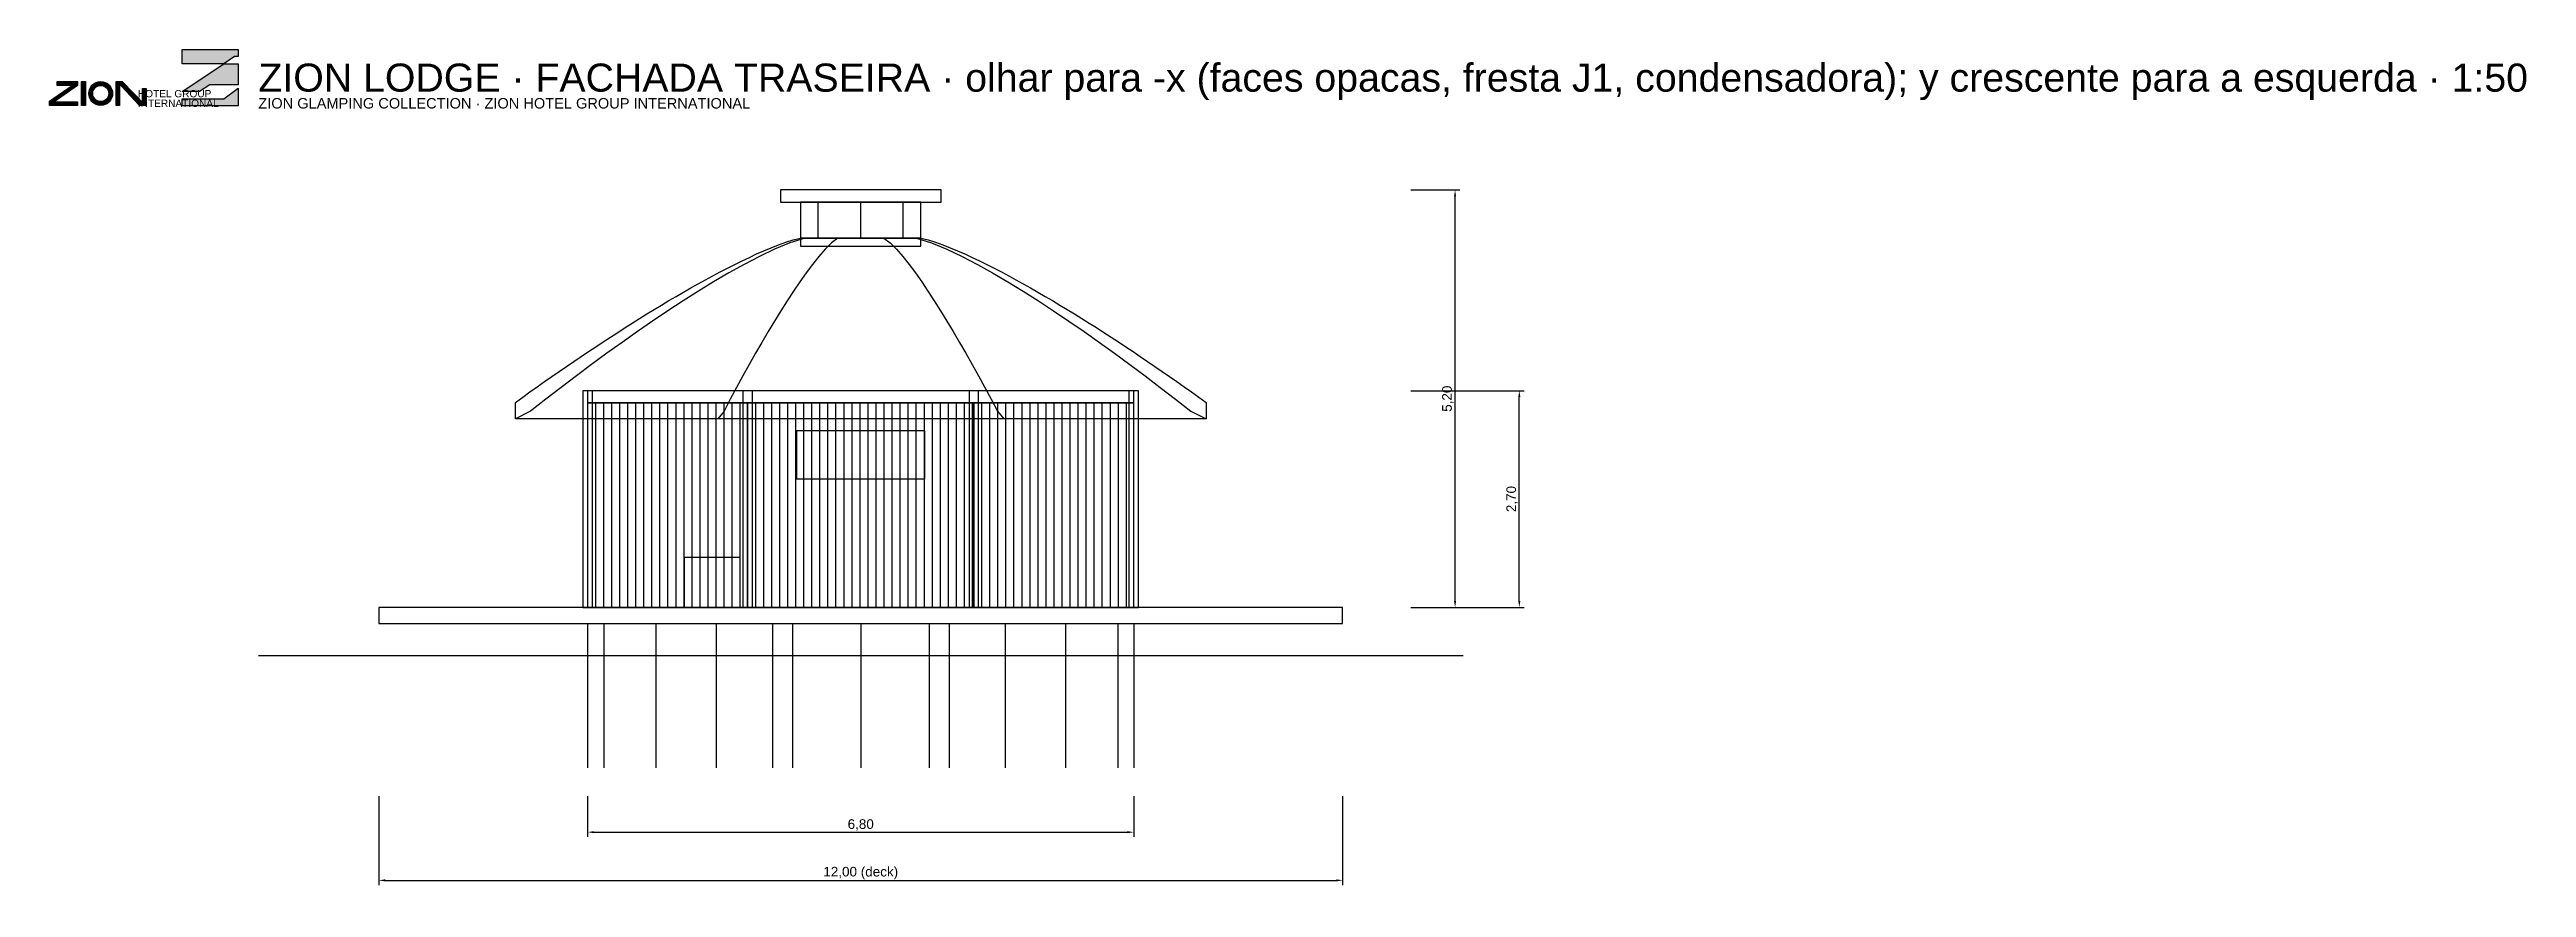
# Model space of a CAD drawing. Header units: metres. Extents: x -10.1 to 20.7, y -3.5 to 7.
import ezdxf
from ezdxf.enums import TextEntityAlignment as Align

# ---------------------------------------------------------------- set-up
doc = ezdxf.new("R2010")
doc.units = ezdxf.units.M
for name, color, linetype in [('COBERTURA', 3, 'CONTINUOUS'), ('COBERTURA_OCULTA', 3, 'CONTINUOUS'), ('COTAS', 2, 'CONTINUOUS'), ('DECK', 32, 'CONTINUOUS'), ('ESQUADRIAS', 4, 'CONTINUOUS'), ('ESTRUTURA', 1, 'CONTINUOUS'), ('FUNDACAO', 5, 'CONTINUOUS'), ('HACHURA', 8, 'CONTINUOUS'), ('MOBILIARIO', 9, 'CONTINUOUS'), ('PAREDES', 7, 'CONTINUOUS'), ('TEXTO', 7, 'CONTINUOUS')]:
    doc.layers.add(name, color=color, linetype=linetype)
doc.styles.add('ZION', font='arial.ttf')
doc.dimstyles.new('ZION_M', dxfattribs={"dimtxt": 0.12, "dimasz": 0.08, "dimexe": 0.06, "dimexo": 0.05, "dimgap": 0.03, "dimtad": 1, "dimtxsty": 'ZION', "dimcen": 2.5, "dimclrd": 2, "dimclre": 2, "dimclrt": 2, "dimazin": 3, "dimtfac": 1, "dimtmove": 0, "dimatfit": 3})

msp = doc.modelspace()

# ---------------------------------------------------------------- hatches: boundary and pattern name
at = {"layer": 'TEXTO'}
for points in [[(-8.45, 6.95), (-7.75, 6.95), (-7.75, 6.862), (-7.796, 6.862), (-7.931, 6.771), (-8.45, 6.771)], [(-10.003, 6.55), (-9.75, 6.55), (-9.75, 6.503), (-10.044, 6.297), (-9.753, 6.297), (-9.753, 6.253), (-10.1, 6.253), (-10.1, 6.306), (-9.819, 6.503), (-10.003, 6.503)], [(-9.7, 6.55), (-9.653, 6.55), (-9.653, 6.253), (-9.7, 6.253)], [(-9.272, 6.55), (-9.228, 6.55), (-9.228, 6.253), (-9.272, 6.253)], [(-9.259, 6.55), (-9.194, 6.55), (-8.906, 6.253), (-8.978, 6.253)], [(-7.931, 6.771), (-7.75, 6.771), (-7.75, 6.511), (-8.104, 6.511), (-8.232, 6.425), (-8.45, 6.425)], [(-8.944, 6.466), (-8.897, 6.466), (-8.897, 6.253), (-8.944, 6.253)], [(-8.45, 6.336), (-7.928, 6.336), (-7.75, 6.468), (-7.75, 6.25), (-8.45, 6.25)]]:
    msp.add_hatch(color=7, dxfattribs=at).paths.add_polyline_path(points)
h = msp.add_hatch(color=7, dxfattribs=at)
edge = h.paths.add_edge_path()
edge.add_arc((-9.463, 6.402), 0.148, 0, 360)
edge = h.paths.add_edge_path()
edge.add_arc((-9.463, 6.402), 0.1, 0, 360)

# ---------------------------------------------------------------- linework, layer by layer
at = {"layer": 'COBERTURA'}
for points in [[(-1, 5.05), (1, 5.05), (1, 5.2), (-1, 5.2)], [(-4.3, 2.35), (-4.3, 2.554), (-4.209, 2.619), (-4.118, 2.684), (-4.027, 2.749), (-3.936, 2.813), (-3.845, 2.876), (-3.754, 2.939), (-3.663, 3.002), (-3.572, 3.064), (-3.481, 3.126), (-3.39, 3.187), (-3.299, 3.248), (-3.208, 3.308), (-3.117, 3.367), (-3.026, 3.426), (-2.935, 3.485), (-2.844, 3.543), (-2.753, 3.6), (-2.662, 3.656), (-2.571, 3.712), (-2.479, 3.767), (-2.388, 3.822), (-2.297, 3.875), (-2.206, 3.928), (-2.115, 3.98), (-2.024, 4.031), (-1.933, 4.082), (-1.842, 4.131), (-1.751, 4.179), (-1.66, 4.227), (-1.569, 4.273), (-1.478, 4.318), (-1.387, 4.361), (-1.296, 4.403), (-1.205, 4.443), (-1.114, 4.481), (-1.023, 4.517), (-0.932, 4.55), (-0.841, 4.579), (-0.75, 4.6), (0.75, 4.6), (0.841, 4.579), (0.932, 4.55), (1.023, 4.517), (1.114, 4.481), (1.205, 4.443), (1.296, 4.403), (1.387, 4.361), (1.478, 4.318), (1.569, 4.273), (1.66, 4.227), (1.751, 4.179), (1.842, 4.131), (1.933, 4.082), (2.024, 4.031), (2.115, 3.98), (2.206, 3.928), (2.297, 3.875), (2.388, 3.822), (2.479, 3.767), (2.571, 3.712), (2.662, 3.656), (2.753, 3.6), (2.844, 3.543), (2.935, 3.485), (3.026, 3.426), (3.117, 3.367), (3.208, 3.308), (3.299, 3.248), (3.39, 3.187), (3.481, 3.126), (3.572, 3.064), (3.663, 3.002), (3.754, 2.939), (3.845, 2.876), (3.936, 2.813), (4.027, 2.749), (4.118, 2.684), (4.209, 2.619), (4.3, 2.554), (4.3, 2.35)]]:
    msp.add_lwpolyline(points, close=True, dxfattribs=at)
at = {"layer": 'COBERTURA_OCULTA'}
for points in [[(-0.693, 4.6), (-0.883, 4.542), (-1.073, 4.462), (-1.262, 4.371), (-1.452, 4.271), (-1.642, 4.166), (-1.832, 4.054), (-2.022, 3.939), (-2.212, 3.818), (-2.402, 3.694), (-2.591, 3.567), (-2.781, 3.436), (-2.971, 3.302), (-3.161, 3.166), (-3.351, 3.027), (-3.541, 2.885), (-3.73, 2.741), (-3.92, 2.595), (-4.11, 2.446), (-4.3, 2.35)], [(-0.287, 4.6), (-0.366, 4.542), (-0.444, 4.462), (-0.523, 4.371), (-0.602, 4.271), (-0.68, 4.166), (-0.759, 4.054), (-0.837, 3.939), (-0.916, 3.818), (-0.995, 3.694), (-1.073, 3.567), (-1.152, 3.436), (-1.231, 3.302), (-1.309, 3.166), (-1.388, 3.027), (-1.467, 2.885), (-1.545, 2.741), (-1.624, 2.595), (-1.702, 2.446), (-1.781, 2.35)], [(0.287, 4.6), (0.366, 4.542), (0.444, 4.462), (0.523, 4.371), (0.602, 4.271), (0.68, 4.166), (0.759, 4.054), (0.837, 3.939), (0.916, 3.818), (0.995, 3.694), (1.073, 3.567), (1.152, 3.436), (1.231, 3.302), (1.309, 3.166), (1.388, 3.027), (1.467, 2.885), (1.545, 2.741), (1.624, 2.595), (1.702, 2.446), (1.781, 2.35)], [(0.693, 4.6), (0.883, 4.542), (1.073, 4.462), (1.262, 4.371), (1.452, 4.271), (1.642, 4.166), (1.832, 4.054), (2.022, 3.939), (2.212, 3.818), (2.402, 3.694), (2.591, 3.567), (2.781, 3.436), (2.971, 3.302), (3.161, 3.166), (3.351, 3.027), (3.541, 2.885), (3.73, 2.741), (3.92, 2.595), (4.11, 2.446), (4.3, 2.35)]]:
    msp.add_lwpolyline(points, dxfattribs=at)
at = {"layer": 'DECK'}
msp.add_lwpolyline([(-6, -0.2), (6, -0.2), (6, 0), (-6, 0)], close=True, dxfattribs=at)
at = {"layer": 'ESQUADRIAS'}
for points in [[(-0.75, 4.6), (0.75, 4.6), (0.75, 5.05), (-0.75, 5.05)], [(-0.8, 1.6), (0.8, 1.6), (0.8, 2.2), (-0.8, 2.2)]]:
    msp.add_lwpolyline(points, close=True, dxfattribs=at)
for points in [[(-0.53, 4.6), (-0.53, 5.05)], [(0, 4.6), (0, 5.05)], [(0.53, 4.6), (0.53, 5.05)]]:
    msp.add_lwpolyline(points, dxfattribs=at)
at = {"layer": 'ESTRUTURA'}
for points in [[(-0.75, 4.5), (0.75, 4.5), (0.75, 4.6), (-0.75, 4.6)], [(-3.46, 0), (-3.34, 0), (-3.34, 2.7), (-3.46, 2.7)], [(-3.4, 2.55), (3.4, 2.55), (3.4, 2.7), (-3.4, 2.7)], [(-1.468, 0), (-1.348, 0), (-1.348, 2.7), (-1.468, 2.7)], [(1.348, 0), (1.468, 0), (1.468, 2.7), (1.348, 2.7)], [(3.34, 0), (3.46, 0), (3.46, 2.7), (3.34, 2.7)]]:
    msp.add_lwpolyline(points, close=True, dxfattribs=at)
at = {"layer": 'FUNDACAO'}
for points in [[(-3.4, -0.2), (-3.4, -2)], [(-3.2, -0.2), (-3.2, -2)], [(-2.55, -0.2), (-2.55, -2)], [(-1.8, -0.2), (-1.8, -2)], [(-1.1, -0.2), (-1.1, -2)], [(-0.85, -0.2), (-0.85, -2)], [(0, -0.2), (0, -2)], [(0.85, -0.2), (0.85, -2)], [(1.1, -0.2), (1.1, -2)], [(1.8, -0.2), (1.8, -2)], [(2.55, -0.2), (2.55, -2)], [(3.2, -0.2), (3.2, -2)], [(3.4, -0.2), (3.4, -2)]]:
    msp.add_lwpolyline(points, dxfattribs=at)
at = {"layer": 'HACHURA'}
for points in [[(-3.3, 0), (-3.3, 2.55)], [(-3.2, 0), (-3.2, 2.55)], [(-3.1, 0), (-3.1, 2.55)], [(-3, 0), (-3, 2.55)], [(-2.9, 0), (-2.9, 2.55)], [(-2.8, 0), (-2.8, 2.55)], [(-2.7, 0), (-2.7, 2.55)], [(-2.6, 0), (-2.6, 2.55)], [(-2.5, 0), (-2.5, 2.55)], [(-2.4, 0), (-2.4, 2.55)], [(-2.3, 0), (-2.3, 2.55)], [(-2.2, 0), (-2.2, 2.55)], [(-2.1, 0), (-2.1, 2.55)], [(-2, 0), (-2, 2.55)], [(-1.9, 0), (-1.9, 2.55)], [(-1.8, 0), (-1.8, 2.55)], [(-1.7, 0), (-1.7, 2.55)], [(-1.6, 0), (-1.6, 2.55)], [(-1.5, 0), (-1.5, 2.55)], [(-1.308, 0), (-1.308, 2.55)], [(-1.208, 0), (-1.208, 2.55)], [(-1.108, 0), (-1.108, 2.55)], [(-1.008, 0), (-1.008, 2.55)], [(-0.908, 0), (-0.908, 2.55)], [(-0.808, 0), (-0.808, 2.55)], [(-0.708, 0), (-0.708, 2.55)], [(-0.608, 0), (-0.608, 2.55)], [(-0.508, 0), (-0.508, 2.55)], [(-0.408, 0), (-0.408, 2.55)], [(-0.308, 0), (-0.308, 2.55)], [(-0.208, 0), (-0.208, 2.55)], [(-0.108, 0), (-0.108, 2.55)], [(-0.008, 0), (-0.008, 2.55)], [(0.092, 0), (0.092, 2.55)], [(0.192, 0), (0.192, 2.55)], [(0.292, 0), (0.292, 2.55)], [(0.392, 0), (0.392, 2.55)], [(0.492, 0), (0.492, 2.55)], [(0.592, 0), (0.592, 2.55)], [(0.692, 0), (0.692, 2.55)], [(0.792, 0), (0.792, 2.55)], [(0.892, 0), (0.892, 2.55)], [(0.992, 0), (0.992, 2.55)], [(1.092, 0), (1.092, 2.55)], [(1.192, 0), (1.192, 2.55)], [(1.292, 0), (1.292, 2.55)], [(1.392, 0), (1.392, 2.55)], [(1.508, 0), (1.508, 2.55)], [(1.608, 0), (1.608, 2.55)], [(1.708, 0), (1.708, 2.55)], [(1.808, 0), (1.808, 2.55)], [(1.908, 0), (1.908, 2.55)], [(2.008, 0), (2.008, 2.55)], [(2.108, 0), (2.108, 2.55)], [(2.208, 0), (2.208, 2.55)], [(2.308, 0), (2.308, 2.55)], [(2.408, 0), (2.408, 2.55)], [(2.508, 0), (2.508, 2.55)], [(2.608, 0), (2.608, 2.55)], [(2.708, 0), (2.708, 2.55)], [(2.808, 0), (2.808, 2.55)], [(2.908, 0), (2.908, 2.55)], [(3.008, 0), (3.008, 2.55)], [(3.108, 0), (3.108, 2.55)], [(3.208, 0), (3.208, 2.55)], [(3.308, 0), (3.308, 2.55)]]:
    msp.add_lwpolyline(points, dxfattribs=at)
at = {"layer": 'MOBILIARIO'}
msp.add_lwpolyline([(-2.2, 0), (-1.5, 0), (-1.5, 0.62), (-2.2, 0.62)], close=True, dxfattribs=at)
at = {"layer": 'PAREDES'}
for points in [[(-3.4, 0), (-1.408, 0), (-1.408, 2.55), (-3.4, 2.55)], [(-1.408, 0), (1.408, 0), (1.408, 2.55), (-1.408, 2.55)], [(1.408, 0), (3.4, 0), (3.4, 2.55), (1.408, 2.55)]]:
    msp.add_lwpolyline(points, close=True, dxfattribs=at)
at = {"layer": 'TEXTO'}
for points in [[(-8.45, 6.95), (-7.75, 6.95), (-7.75, 6.862), (-7.796, 6.862), (-7.931, 6.771), (-8.45, 6.771)], [(-10.003, 6.55), (-9.75, 6.55), (-9.75, 6.503), (-10.044, 6.297), (-9.753, 6.297), (-9.753, 6.253), (-10.1, 6.253), (-10.1, 6.306), (-9.819, 6.503), (-10.003, 6.503)], [(-9.7, 6.55), (-9.653, 6.55), (-9.653, 6.253), (-9.7, 6.253)], [(-9.272, 6.55), (-9.228, 6.55), (-9.228, 6.253), (-9.272, 6.253)], [(-9.259, 6.55), (-9.194, 6.55), (-8.906, 6.253), (-8.978, 6.253)], [(-7.931, 6.771), (-7.75, 6.771), (-7.75, 6.511), (-8.104, 6.511), (-8.232, 6.425), (-8.45, 6.425)], [(-8.944, 6.466), (-8.897, 6.466), (-8.897, 6.253), (-8.944, 6.253)], [(-8.45, 6.336), (-7.928, 6.336), (-7.75, 6.468), (-7.75, 6.25), (-8.45, 6.25)]]:
    msp.add_lwpolyline(points, close=True, dxfattribs=at)
msp.add_lwpolyline([(-7.5, -0.6), (7.5, -0.6)], dxfattribs=at)
for radius in [0.148, 0.1]:
    msp.add_circle((-9.463, 6.402), radius, dxfattribs=at)

# ---------------------------------------------------------------- texts
at = {"layer": 'TEXTO', "style": 'ZION'}
for s, height, p in [('ZION LODGE · FACHADA TRASEIRA · olhar para -x (faces opacas, fresta J1, condensadora); y crescente para a esquerda · 1:50', 0.35, (-7.5, 6.6)), ('HOTEL GROUP', 0.09, (-9, 6.4)), ('INTERNATIONAL', 0.09, (-9, 6.28)), ('ZION GLAMPING COLLECTION · ZION HOTEL GROUP INTERNATIONAL', 0.13, (-7.5, 6.28))]:
    msp.add_text(s, height=height, dxfattribs=at).set_placement(p, align=Align.MIDDLE_LEFT)

# ---------------------------------------------------------------- dimensions: what is measured, and where the dimension line sits
at = {"layer": 'COTAS'}
for base, p2, text in [((7.4, 0), (6.8, 5.2), '5,20'), ((8.2, 0), (6.8, 2.7), '2,70')]:
    msp.add_linear_dim(base=base, p1=(6.8, 0), p2=p2, angle=90, text=text, dimstyle='ZION_M', dxfattribs=at).render()
for base, p1, p2, text in [((-6, -3.4), (-6, -2.3), (6, -2.3), '12,00 (deck)'), ((-3.4, -2.8), (-3.4, -2.3), (3.4, -2.3), '6,80')]:
    msp.add_linear_dim(base=base, p1=p1, p2=p2, text=text, dimstyle='ZION_M', dxfattribs=at).render()

doc.saveas('drawing.dxf')
